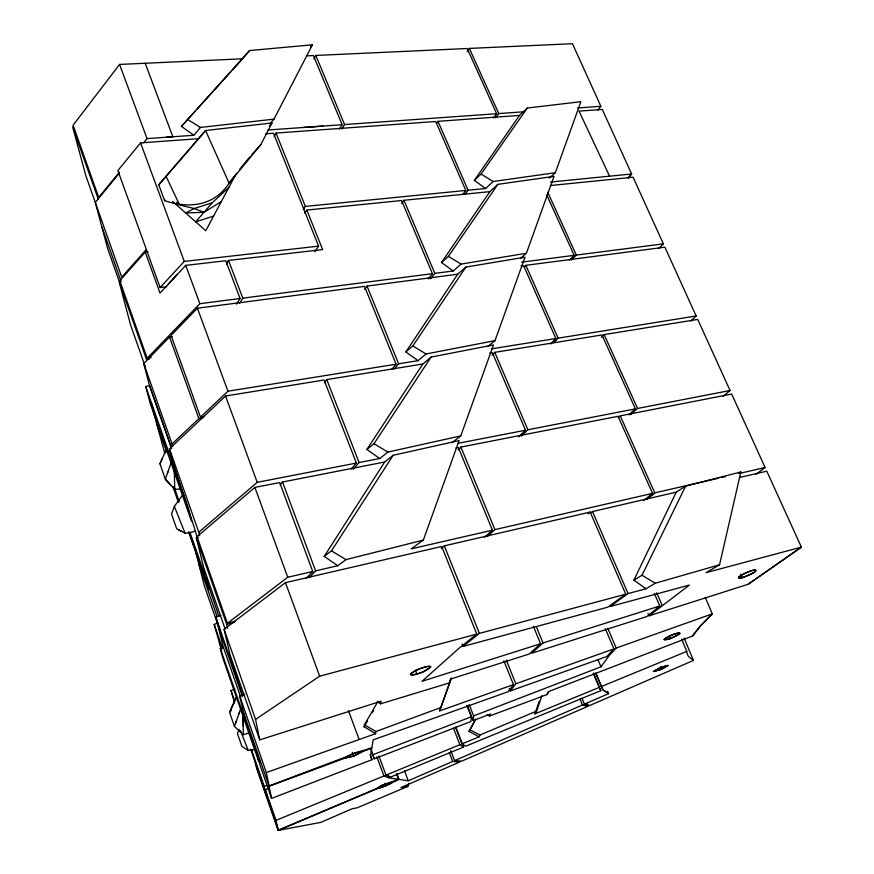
<?xml version="1.0" encoding="UTF-8"?>
<svg xmlns="http://www.w3.org/2000/svg" width="874" height="874" viewBox="0 0 874 874"><rect width="100%" height="100%" fill="white"/><g stroke="black" fill="none" stroke-linecap="round" stroke-linejoin="round"><path stroke-width="1.31" d="M466.891 705.482L471.326 716.789L470.988 721.498L374.225 758.818L371.406 751.203M487.168 714.648L489.495 716.024L490.522 713.96L473.238 720.624L473.621 715.904L469.174 704.597M451.334 678.137L440.813 707.547L375.973 731.505L375.612 733.668L364.13 726.764L364.382 724.808L378.016 701.341M164.618 200.67L158.762 184.807L205.598 130.51L272.022 122.961L260.813 144.625L229.097 183.223C214.086 206.133 188.839 208.897 164.618 200.67L164.782 199.523M377.218 701.593L380.627 703.81L381.064 701.21L259.709 739.874L230.091 654.976L224.105 629.356L285.481 582.652L441.72 546.468L476.767 634.109L459.079 648.213L421.989 681.316L540.569 643.745L533.337 626.221M408.693 783.825L407.841 786.381L400.958 787.54L459.921 761.92L452.699 761.462L408.267 780.799L399.036 779.379L386.024 785.824L377.524 788.479L278.686 830.3L273.737 815.999M739.448 477.51L766.782 471.173L801.371 547.135L706.072 572.667L719.553 564.779L740.846 471.96L685.62 486.13L676.247 492.149L592.496 511.541L590.398 513.267M489.495 716.024L547.091 694.535L547.965 691.968M503.883 660.886L513.453 684.615L439.666 710.879L440.813 707.547M380.627 703.81L449.323 682.944L450.667 679.043L529.218 654.014L540.569 643.745M455.704 727.824L461.942 743.872L465.645 746.221L600.842 690.635L599.236 687.401L534.866 713.883L539.28 701.112M534.866 713.883L536.658 711.054L541.967 695.682M168.037 471.457L165.317 479.192L174.724 489.331L181.41 489.003M167.59 472.736L171.544 461.505M249.177 732.794A46.519 44.257 -70.9 0 1 243.289 734.695L234.44 726.425L239.585 711.895M235.467 723.541L236.526 720.515M238.777 714.156L240.874 708.246M449.323 682.944L450.7 679.098M439.666 710.879L451.334 678.257M423.333 540.099L459.09 440.583L393.158 455.288L384.691 461.996L324.232 556.367L337.746 565.751L345.973 559.622L423.333 540.099L411.13 548.872L492.412 530.19L458.402 447.564L455.889 448.056M460.773 435.908L493.46 344.935L431.111 357.051L422.808 364.01L366.894 449.476L379.753 458.522L387.848 452.077L460.773 435.908L451.803 442.812M495.001 340.652L525.001 257.175L465.886 267.073L457.736 274.218L405.831 351.927L418.1 360.656L426.042 353.97L495.001 340.652L488.173 346.213M526.41 253.242L554.029 176.362L497.841 184.348L489.866 191.635L441.512 262.528L453.235 270.984L461.024 264.112L526.41 253.242L520.686 258.125M555.34 172.724L580.86 101.701L527.328 108.037L519.517 115.423L474.331 180.328L485.551 188.5L493.187 181.497L555.34 172.724L549.222 178.154M183.212 494.258L174.374 506.385L171.523 513.945L176.646 528.715L185.08 533.227A49.414 43.492 14.8 0 0 195.514 531.108M239.126 729.277L237.433 733.515L241.847 746.309L248.26 750.482L254.52 749.586M170.681 484.961L165.317 479.192L159.953 463.766L162.225 458.599M159.953 463.766L166.333 449.389M164.705 453.016L166.617 448.733M236.231 697.485L229.567 712.299L234.44 726.425M236.526 696.818L229.567 712.299L231.282 710.322M719.553 564.779L655.249 583.253L646.028 588.759L633.89 580.172L676.247 492.149M633.89 580.172L642.029 575.234L685.62 486.13M461.942 743.872L479.083 736.826L480.001 735.012L536.658 711.054M273.988 119.148L312.433 44.814L249.571 50.539L181.453 126.391L193.842 135.273L200.528 127.418L273.988 119.148L270.361 123.19M236.406 173.249L205.783 230.758L172.539 201.391M475.685 719.094L469.098 731.385L479.083 736.826M474.964 720.679L469.098 731.385L469.851 729.746L480.001 735.012M313.886 58.853L315.82 55.444L467.219 48.518L496.629 113.718L493.515 117.924M274.13 136.42L276.042 133.066L435.711 121.497L465.831 190.456L462.707 194.541M364.13 726.764L367.55 720.886M372.346 712.66L373.722 710.3M226.639 263.62L228.529 260.43L322.626 249.571L306.84 210.066L401.592 200.528L432.422 273.671L428.315 278.861M226.464 263.893L228.529 260.43L242.808 298.154L239.552 303.322M339.407 129.123L342.149 124.72L313.416 55.554L306.632 55.87M341.81 128.959L344.564 124.545L496.629 113.718M236.526 304.141L240.066 298.504L225.798 260.747L185.725 265.368L160.008 293.063L145.226 252.105L147.826 251.821M303.344 209.596L305.365 206.395L465.831 190.456M547.091 694.535L549.101 691.367L692.437 636.075L700.478 625.86L712.31 613.865L705.296 597.434M304.797 213.256L306.84 210.066M324.232 556.367L331.475 550.871L393.158 455.288M366.894 449.476L374.017 443.697L431.111 357.051M314.782 251.799L318.573 246.129L273.507 133.252L265.86 133.809M405.831 351.927L412.834 345.929L465.886 267.073M467.153 51.664L469.36 48.42L572.459 43.7L600.875 106.3L597.63 110.31M441.512 262.528L448.384 256.388L497.841 184.348M436.487 123.463L437.972 121.333L519.517 115.423M692.437 636.075L700.478 625.86L712.31 613.865L616.214 648.049L609.036 655.729L600.962 666.818L473.621 715.904M474.331 180.328L481.061 174.057L527.328 108.037M401.625 203.566L403.974 200.288L489.866 191.635M234.21 176.242L229.097 183.223L205.598 130.51L158.762 184.807M364.611 289.338L367.036 286.06L457.736 274.218M495.667 117.761L498.781 113.565L524.586 111.73M249.571 50.539L242.622 58.798L119.563 64.436L73.088 125.233L98.718 197.415L119.432 172.211M464.957 194.334L468.093 190.237L485.551 188.5M324.309 382.79L326.767 379.589L422.808 364.01M513.453 684.615L507.914 691.793L373.176 739.852L371.887 747.718L361.519 751.127A9.101 1.366 -21 0 0 359.968 751.312L347.448 756.054A8.991 1.355 -21 0 0 346.29 756.775L269.039 785.923L266.33 772.55L239.684 695.977L244.84 694.218M509.236 688.461L510.241 690.963L515.824 683.774L613.93 648.869L605.289 628.614M430.511 278.784L434.815 273.354L453.235 270.984M280.172 484.928L282.531 482L384.691 461.996M198.595 138.682L140.561 142.888L117.859 170.583L160.128 287.557L166.737 286.748M143.598 142.801L147.05 138.605L193.842 135.273M239.793 169.119L249.953 156.741M119.498 172.976L95.299 202.418L101.592 225.907L121.202 281.723M391.825 369.341L396.086 364.196L364.524 286.388L197.404 308.216L171.075 335.408L200.496 417.117L204.472 416.45M394.349 368.937L398.62 363.792L418.1 360.656M362.207 751.727L353.675 756.141L345.416 757.966L269.116 786.305L271.563 798.41L371.942 759.692L370.598 755.617L371.811 748.155L362.207 751.727L353.675 756.141L345.416 757.966M228.912 187.309L212.229 202.79L195.71 221.865L213.606 216.064M628.122 178.012L631.618 173.992L602.295 109.425L579.014 111.107L609.593 176.177M524.182 267.247L525.864 265.325L664.874 247.178L696.152 315.984L690.668 321.119M351.195 469.01L356.406 463.056L324.09 380.026L225.536 396.009L169.48 448.81C176.974 479.083 188.784 508.056 197.371 538.002M310.641 46.857L312.433 44.814M353.151 469.305L359.083 462.543L379.753 458.522M628.297 177.75L631.618 173.992L550.544 182.043M160.259 183.125L159.254 184.261M146.1 249.745L121.748 277.145L85.87 175.805L72.629 126.894L98.216 198.999M269.301 125.987L272.022 122.961M251.712 154.698L260.813 144.625M181.453 126.391L195.142 111.26M196.978 109.239L211.814 92.841M213.562 90.907L230.758 71.919M232.582 69.898L242.622 58.798M492.084 355.259L494.76 352.342L601.978 334.95L635.42 408.868L628.745 414.822M160.128 287.557L184.283 261.435L318.573 246.129M168.463 283.963L177.04 274.731M613.93 648.869L606.774 656.538L510.241 690.963M306.293 578.348L312.739 571.498L279.691 482.557L254.869 487.419L197.054 536.625L227.437 623.293L235.182 621.25M309.134 577.681L315.601 570.842L337.746 565.751M550.576 343.995L555.853 338.522L523.624 265.62L521.101 265.947M147.925 251.81L145.226 252.105L119.793 280.707L147.171 358.209L199.862 303.693L240.066 298.504M171.512 447.892L149.225 384.538L143.773 363.595L169.523 337.003L172.222 336.621M553.701 342.717L558.104 338.162L696.152 315.984M458.118 449.924L460.893 447.073L618.049 416.297L652.572 493.373L643.646 500.496M569.389 260.201L574.174 255.361L546.731 194.935M571.53 259.917L576.316 255.088L663.366 243.846L633.082 177.214L550.27 185.55M601.421 337.298L604.142 334.6L697.725 319.414L730.052 390.492A615.296 119.782 -27 0 0 723.148 396.315M518.719 436.814L525.503 430.216L492.401 352.725L489.735 353.162M521.319 436.126L527.874 429.757L635.42 408.868M172.691 446.45L172.069 443.948L198.89 418.635L202.812 417.969M200.496 417.117L227.939 391.213L396.086 364.196M441.392 548.588L444.32 545.857L590.169 512.077L625.751 594.189L607.725 607.201L463.002 646.443L462.04 644.018M345.449 757.539L354.003 753.104L362.262 751.29M659.837 605.966L543.049 642.958L531.665 653.239L646.782 616.563L659.837 605.966L654.353 593.49M484.338 537.444L492.412 530.19M618.366 417.564L620.245 415.86L731.669 394.043L765.111 467.503A626.254 99.144 -26 0 0 756.054 474.309M487.091 536.636L494.924 529.611L652.572 493.373M630.569 414.691L637.583 408.453L730.052 390.492M199.6 535.642L198.769 532.2L257.207 482.328L356.406 463.056M588.082 513.814L590.169 512.077M648.038 613.472L649.076 615.831L689.411 585.056L610.041 606.578L628.078 593.566L646.028 588.759M648.803 497.634L654.779 492.86L718.581 478.198M646.836 499.196L654.779 492.86L620.245 415.86M463.002 646.443L479.389 633.399L625.751 594.189M227.437 623.293L287.754 577.233L312.739 571.498M748.144 584.28L801.371 547.135L748.144 584.28L649.076 615.831M259.709 739.874L255.569 719.4L319.655 676.192L476.767 634.109M738.661 473.347L740.846 471.96M212.229 202.79L194.268 208.515L185.638 212.972L203.981 212.306L221.308 201.588M418.438 669.364C400.259 678.169 420.339 674.51 426.381 670.183C438.857 662.448 417.291 668.621 414.779 671.079A10.87 1.977 -21.4 0 0 412.058 672.707L410.605 674.029A10.87 1.977 -21.4 0 0 410.714 674.815L412.309 674.968A10.87 1.977 -21.4 0 0 415.161 674.466L418.832 673.373A10.87 1.977 -21.4 0 0 422.754 671.877L430.576 667.233A10.87 1.977 -21.4 0 0 430.532 666.436L428.959 666.261A10.87 1.977 -21.4 0 0 426.119 666.753L422.404 667.845A10.87 1.977 -21.4 0 0 418.449 669.364M377.524 788.479A7.68 0.983 -21.2 0 0 380.583 787.802L390.58 783.508A7.713 0.983 -21.2 0 0 391.181 782.7M661.454 669.298L667.933 665.442L660.646 667.408L653.402 671.483L661.454 669.298L667.933 665.442L659.925 667.703L653.446 671.571L661.454 669.298L660.449 667.004M450.711 750.591L454.589 760.642L582.488 705.001L583.876 705.318M581.997 698.25L584.444 704.149L608.555 693.661L607.561 691.301M586.913 703.756L587.962 706.279L461.778 761.112L454.589 760.642M684.124 638.086L693.453 660.427L589.884 705.438L584.444 704.149M255.241 762.467L256.716 768.77L278.019 830.278L376.967 788.414L382.102 785.289L398.5 779.302L396.72 774.517M407.841 786.381L357.215 807.816L352.233 808.712L320.758 822.401L278.686 830.3M221.625 650.573L214.196 624.473L217.834 622.944M234.636 702.882L231.042 690.624L234.8 689.062M265.445 791.811L264.276 786.513L266.788 785.475M250.696 749.226L266.592 795.231L265.368 789.67L269.116 788.119M278.019 830.278L276.009 820.358L383.937 775.959L388.832 777.816L398.5 779.302M385.991 775.118L459.866 744.724L463.602 747.062L390.853 776.975L385.991 775.118L378.89 755.966M595.598 672.904L601.334 686.549L686.767 651.403L681.633 639.069M670.271 638.49C692.645 628.854 669.954 633.639 663.956 639.571C668.829 640.391 675.536 636.305 679.906 633.508C677.536 630.657 653.315 643.745 670.271 638.49L669.266 636.185M374.225 758.818L372.914 754.721L471.326 716.789M257.284 754.874L258.748 761.516L222.542 657.226L220.292 648.366L223.307 647.241M266.33 772.55L375.612 733.668M242.48 696.578L218.369 627.193L215.856 616.989L220.914 615.329M742.266 577.627C767.416 568.319 752.929 567.313 739.109 576.72C735.624 581.713 754.131 572.929 754.786 571.891C760.861 564.768 727.758 580.598 742.266 577.627L740.66 574.131M198.354 537.324L196.355 537.805L226.672 624.353L234.407 622.299M721.585 477.51L725.486 476.614M739.732 473.337L765.111 467.503M145.729 386.516L187.899 506.734L191.472 521.144L150.295 403.69L145.729 386.516L149.52 385.663L171.599 448.438M458.052 443.315L525.503 430.216M147.171 358.209L151.18 357.477M149.246 359.116L146.57 359.607L119.246 282.193L130.455 324.56L145.51 367.309M491.232 348.912L555.853 338.522M242.808 298.154L432.422 273.671M521.68 262.145L574.174 255.361M390.634 782.623L382.102 785.289L376.967 788.414M268.001 129.997L342.149 124.72M577.539 107.961L600.875 106.3M166.453 137.218L172.866 136.77L145.193 63.256M303.617 127.462L323.019 126.075M587.962 706.279L582.488 705.001L580.041 699.102M585.241 705.646L586.607 705.963M175.565 204.068L194.268 208.515L203.981 212.306M178.536 529.71L181.737 531.414M693.453 660.427L688.679 656.658A640.303 77.371 -25.1 0 1 686.767 651.403M364.382 724.808L375.973 731.505M331.475 550.871L345.973 559.622M642.029 575.234L655.249 583.253M374.017 443.697L387.848 452.077M412.834 345.929L426.042 353.97M448.384 256.388L461.024 264.112M187.342 119.367L200.528 127.418M481.061 174.057L493.187 181.497M176.712 202.167L178.919 203.555L166.071 176.308M601.334 686.549L602.907 689.794L608.555 693.661M604.349 690.777L605.769 691.749M547.714 192.182L576.316 255.088M604.142 334.6L637.583 408.453M469.36 48.42L498.781 113.565M525.864 265.325L558.104 338.162M656.68 592.758L662.164 605.223M437.972 121.333L468.093 190.237M592.496 511.541L628.078 593.566M494.76 352.342L527.874 429.757M607.747 628.198L616.214 648.049M597.86 659.477L600.962 666.818M403.974 200.288L434.815 273.354M596.09 673.592L602.907 689.794M593.512 673.199L600.842 690.635M593.282 673.22L599.236 687.401M315.82 55.444L344.564 124.545M536.308 626.636L543.049 642.958M460.893 447.073L494.924 529.611M367.036 286.06L398.62 363.792M506.243 660.056L515.824 683.774M444.32 545.857L479.389 633.399M276.042 133.066L305.365 206.395M174.374 506.385L185.08 533.227M467.306 705.515L473.238 720.624M173.74 486.818L174.724 489.331L174.265 469.371M240.514 730.686L248.26 750.482M326.767 379.589L359.083 462.543M455.813 727.004L463.602 747.062M453.453 728.184L459.866 744.724M449.28 752.59L452.699 761.462M415.511 670.325L416.92 673.985M404.465 770.682L408.267 780.799M396.807 773.414L399.036 779.379M282.531 482L315.601 570.842M387.925 775.369L388.832 777.816M376.836 756.808L383.937 775.959M119.563 64.436L147.05 138.605M385.073 783.279L386.024 785.824M371.046 749.663L372.914 754.721M370.073 754.612L371.942 759.692M140.561 142.888L184.283 261.435M185.725 265.368L199.862 303.693M348.42 710.54L359.105 739.546M197.404 308.216L227.939 391.213M225.536 396.009L257.207 482.328M352.277 752.317L353.675 756.141M254.869 487.419L287.754 577.233M285.481 582.652L319.655 676.192M169.523 337.003L198.89 418.635M120.251 284.301L107.764 248.926L101.952 227.262M143.773 363.595L172.069 443.948M169.48 448.81L198.769 532.2M166.606 451.88L156.621 423.387L151.388 403.624M164.749 453.256L156.839 424.229M225.153 629.051L203.762 567.892L196.355 537.805M224.105 629.356L255.569 719.4M174.374 487.703L179.279 501.72M189.964 532.31L204.658 574.371L207.4 585.46L188.653 531.753M189.341 533.162L197.939 557.809M173.03 487.004L178.394 502.364M217.145 616.683L198.759 563.817L196.005 552.991L208.777 589.579L205.893 577.9L218.861 616.268M215.856 616.989L242.688 695.486M219.745 629.957L204.33 585.733L198.933 564.495M240.787 697.31L223.165 646.673L218.522 627.805M214.196 624.473L222.52 648.41M219.407 642.346L221.504 648.388M269.116 786.305L243.617 712.802L239.684 695.977M220.292 648.366L258.409 757.966L259.949 764.958L271.563 798.41M231.042 690.624L234.593 700.85M251.428 749.433L264.276 786.513M265.368 789.67L276.009 820.358M257.852 770.136L262.681 784.087M263.118 785.365L267.99 799.404M268.427 800.682L273.322 814.808M243.737 713.282L245.474 720.711M226.672 624.353L227.568 628.34M243.136 714.244L243.289 734.695M243.147 716.647L243.223 726.25M658.865 248.478A593.861 156.97 -28.8 0 1 663.366 243.846"/></g></svg>
